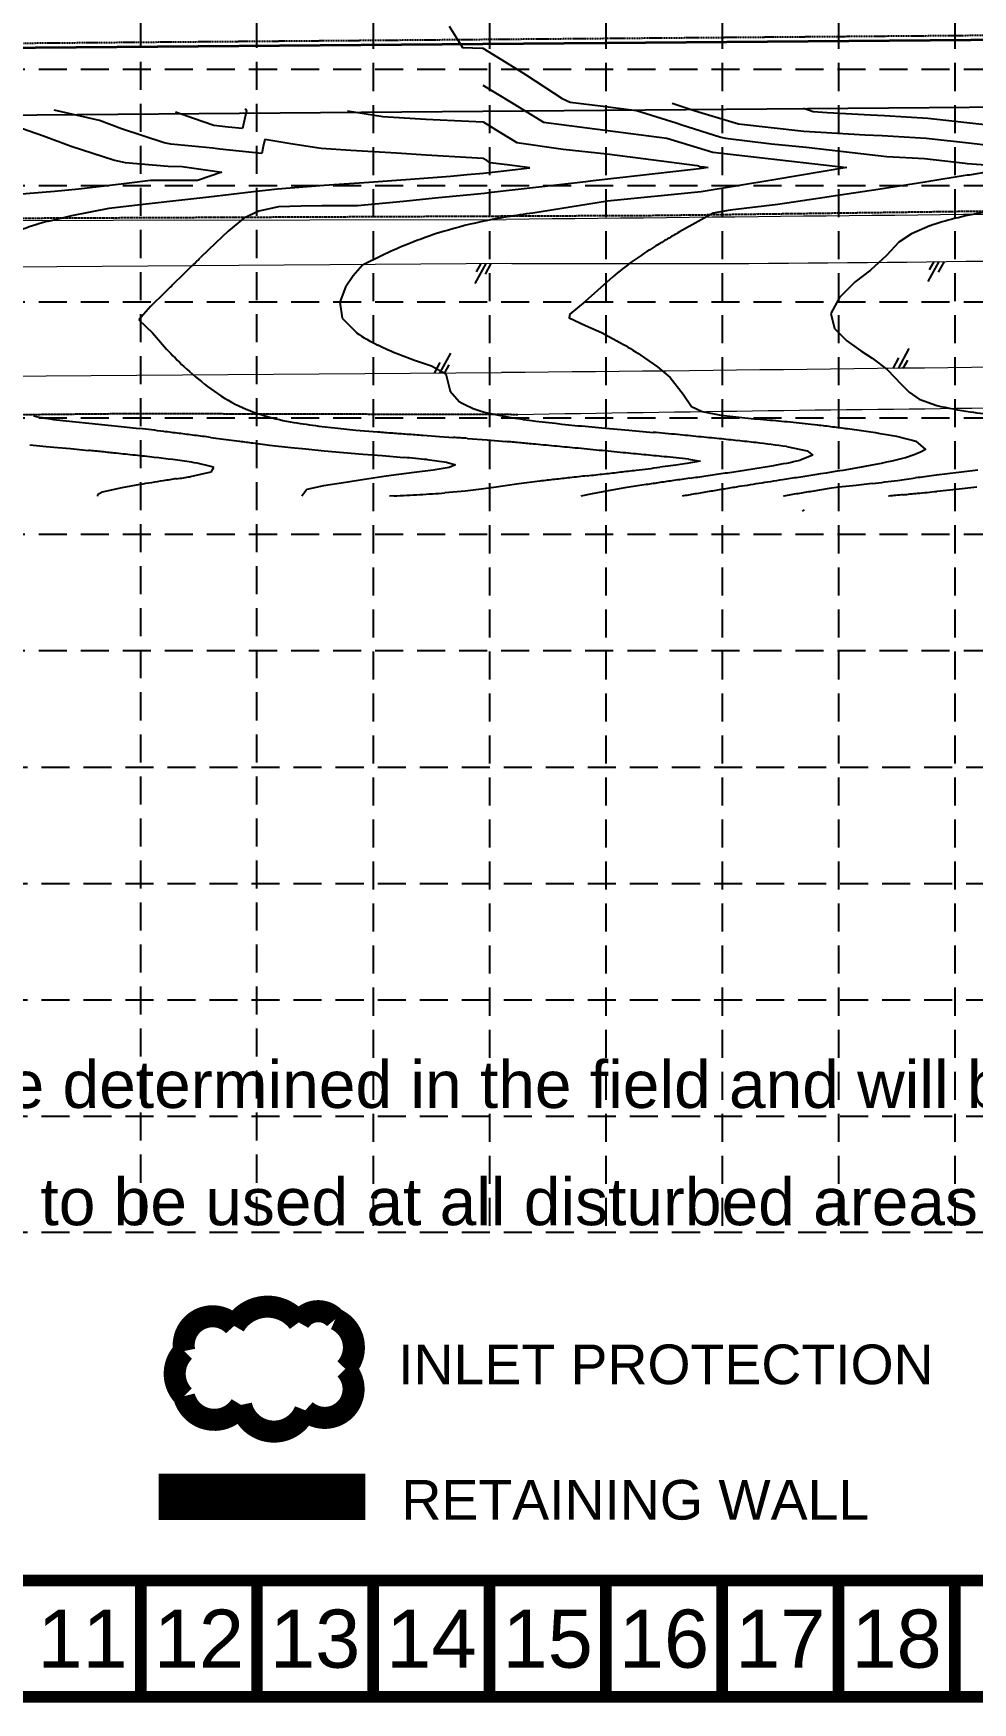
# Model space of a CAD drawing. Header units: inches. Extents: x 2387375 to 2389038, y 7083851 to 7084891.
# Drawn here: x 2387663.9 to 2387873.4, y 7083850.8 to 7084223.1 of the extents above; entities that cross this region are included whole.
import ezdxf
from ezdxf.enums import TextEntityAlignment as Align

# ---------------------------------------------------------------- set-up
doc = ezdxf.new("R2010")
doc.units = ezdxf.units.IN
doc.header["$MEASUREMENT"] = 0
for name, pattern in [('add_topo$0$DASHED2', [0.375, 0.25, -0.125]), ('add_topo$0$SM', [0.1875, 0.15, -0.0375]), ('HIDDEN', [0.375, 0.25, -0.125])]:
    doc.linetypes.add(name, pattern=pattern)
for name, color, linetype in [('add_topo$0$PAVED_ROAD', 7, 'Continuous'), ('add_topo$0$PAVED_SHOULDER', 1, 'add_topo$0$SM'), ('add_topo$0$ROW_DEDICATION', 1, 'Continuous'), ('BASE', 7, 'Continuous'), ('CRWR1$0$RW-GL-TRAC', 7, 'Continuous'), ('CSTR1$0$CST-PA-EXST', 252, 'Continuous'), ('GRID', 254, 'HIDDEN'), ('JCTR1$0$TP-CT-MAJR', 251, 'Continuous'), ('JCTR1$0$TP-CT-MINR', 253, 'Continuous'), ('LEGEND', 7, 'Continuous')]:
    doc.layers.add(name, color=color, linetype=linetype)
doc.layers.add('CRWR1$0$CRW-EX-ROW', color=22, linetype='Continuous', lineweight=35)
doc.styles.get("Standard").update_dxf_attribs({"font": 'ARIAL.TTF'})

msp = doc.modelspace()

# ---------------------------------------------------------------- linework, layer by layer
at = {"color": 7}
msp.add_line((2388079.85, 7084208.32), (2387616.44, 7084204.5), dxfattribs=at)
at = {"layer": 'add_topo$0$PAVED_ROAD', "color": 7, "linetype": 'Continuous'}
for p, q in [((2387764.78, 7084171.8), (2387762.33, 7084167.3)), ((2387763.67, 7084171.76), (2387762.64, 7084169.92)), ((2387765.95, 7084171.78), (2387764.66, 7084169.4)), ((2387865.82, 7084172.24), (2387863.37, 7084167.74)), ((2387864.71, 7084172.2), (2387863.68, 7084170.36)), ((2387866.99, 7084172.22), (2387865.69, 7084169.83)), ((2387754.52, 7084147.33), (2387756.97, 7084151.82)), ((2387856.79, 7084148.37), (2387859.24, 7084152.86)), ((2387753.35, 7084147.35), (2387754.64, 7084149.73)), ((2387755.63, 7084147.37), (2387756.66, 7084149.21)), ((2387855.62, 7084148.39), (2387856.92, 7084150.77)), ((2387857.9, 7084148.41), (2387858.93, 7084150.25))]:
    msp.add_line(p, q, dxfattribs=at)
at = {"layer": 'add_topo$0$PAVED_ROAD', "color": 7, "linetype": 'Continuous', "const_width": 0.05, "flags": 128}
for points in [[(2387770.57, 7084171.81, 0.006253), (2387911.57, 7084172.96, 0.003524), (2388016.87, 7084174.38), (2388066.95, 7084175.51), (2388090.64, 7084176.04, 0.006906), (2388210.25, 7084179.58, 0.002698), (2388338.28, 7084183.77, -0.009871), (2388444.34, 7084187.43, 0.010429), (2388543.87, 7084190.89, 0.003398), (2388740.55, 7084197.88), (2388810.59, 7084199.98), (2388918.74, 7084203.94), (2388975.39, 7084205.91)], [(2388975.39, 7084181.6), (2388947.46, 7084180.64), (2388814.88, 7084175.76), (2388712.24, 7084172.49), (2388619.14, 7084169.34), (2388556.6, 7084166.73), (2388438.75, 7084162.97), (2388335.06, 7084159.59), (2388221.06, 7084155.58, -0.002336), (2388066.95, 7084151.32, -0.000154), (2388056.81, 7084151.09, -0.006962), (2387935.93, 7084149.5, -0.001559), (2387768.32, 7084147.45)]]:
    msp.add_lwpolyline(points, format="xyb", dxfattribs=at)
for points in [[(2387770.57, 7084171.81), (2387597.99, 7084170.55), (2387481.01, 7084169.33), (2387453.49, 7084169.12)], [(2387453.49, 7084145.05), (2387525.92, 7084145.68), (2387676.81, 7084146.84), (2387768.32, 7084147.45)]]:
    msp.add_lwpolyline(points, dxfattribs=at)
at = {"layer": 'add_topo$0$PAVED_SHOULDER', "color": 7}
for p, q in [((2387803.14, 7084182.54), (2388048.84, 7084185.8)), ((2387620.22, 7084181.74), (2387803.14, 7084182.54)), ((2387685.59, 7084138.27), (2387621.11, 7084137.64)), ((2387771.95, 7084138.07), (2387685.59, 7084138.27))]:
    msp.add_line(p, q, dxfattribs=at)
at = {"layer": 'add_topo$0$PAVED_SHOULDER', "color": 7, "const_width": 0.05, "flags": 128}
msp.add_lwpolyline([(2388975.39, 7084173.7), (2388940.35, 7084172.63), (2388815.41, 7084167.45, 0.000108), (2388608.02, 7084160.13, -0.001832), (2388413.81, 7084153.13, 0.004369), (2388206.12, 7084146.1, -0.004017), (2388066.95, 7084141.74, -0.000831), (2388038.14, 7084141.11, 0.001991), (2387883.63, 7084139.56, 0.001614), (2387771.95, 7084138.07)], format="xyb", dxfattribs=at)
at = {"layer": 'add_topo$0$ROW_DEDICATION', "color": 7, "linetype": 'add_topo$0$DASHED2'}
for p, q in [((2388082.28, 7084224.34), (2387597.56, 7084220.35)), ((2388082.29, 7084223.34), (2387598.57, 7084219.35))]:
    msp.add_line(p, q, dxfattribs=at)
at = {"layer": 'BASE', "const_width": 2.59}
for points in [[(2387376.68, 7083852.09), (2389036.25, 7083852.09), (2389036.25, 7084889.32), (2387376.68, 7084889.32)], [(2387402.61, 7083878.02), (2389010.32, 7083878.02), (2389010.32, 7084863.39), (2387402.61, 7084863.39)]]:
    msp.add_lwpolyline(points, close=True, dxfattribs=at)
for points in [[(2387687.84, 7083852.09), (2387687.84, 7083878.02)], [(2387713.78, 7083852.09), (2387713.78, 7083878.02)], [(2387739.71, 7083852.09), (2387739.71, 7083878.02)], [(2387765.64, 7083852.09), (2387765.64, 7083878.02)], [(2387791.57, 7083852.09), (2387791.57, 7083878.02)], [(2387817.5, 7083852.09), (2387817.5, 7083878.02)], [(2387843.43, 7083852.09), (2387843.43, 7083878.02)], [(2387869.36, 7083852.09), (2387869.36, 7083878.02)]]:
    msp.add_lwpolyline(points, dxfattribs=at)
at = {"layer": 'CRWR1$0$CRW-EX-ROW', "color": 7}
msp.add_line((2388082.1, 7084223.34), (2387583.57, 7084219.23), dxfattribs=at)
at = {"layer": 'CRWR1$0$RW-GL-TRAC'}
msp.add_line((2388082.6, 7084208.34), (2387453.49, 7084203.16), dxfattribs=at)
at = {"layer": 'CSTR1$0$CST-PA-EXST', "lineweight": 0}
for points in [[(2387770.57, 7084171.81, 0.006253), (2387911.57, 7084172.96), (2387911.57, 7084172.96, 0.003524), (2388016.87, 7084174.38), (2388066.95, 7084175.51), (2388090.64, 7084176.04, 0.006906), (2388210.25, 7084179.58, 0.002698), (2388338.28, 7084183.77, -0.009871), (2388444.34, 7084187.43, 0.010429), (2388543.87, 7084190.89, 0.003398), (2388740.55, 7084197.88), (2388774.4, 7084198.9)], [(2388975.39, 7084181.6), (2388947.46, 7084180.64), (2388814.88, 7084175.76), (2388712.24, 7084172.49), (2388619.14, 7084169.34), (2388556.6, 7084166.73), (2388438.75, 7084162.97), (2388335.06, 7084159.59), (2388221.06, 7084155.58, -0.002336), (2388066.95, 7084151.32), (2388066.95, 7084151.32, -0.000154), (2388056.81, 7084151.09), (2388056.81, 7084151.09, -0.006962), (2387935.93, 7084149.5), (2387935.93, 7084149.5, -0.001559), (2387768.32, 7084147.45)], [(2388975.39, 7084173.7), (2388940.35, 7084172.63), (2388815.41, 7084167.45), (2388608.02, 7084160.13, -0.001832), (2388413.81, 7084153.13), (2388413.81, 7084153.13, 0.004369), (2388206.12, 7084146.1), (2388206.12, 7084146.1, -0.004017), (2388066.95, 7084141.74, -0.000831), (2388038.14, 7084141.11), (2388038.14, 7084141.11, 0.001991), (2387883.63, 7084139.56), (2387883.63, 7084139.56, 0.001614), (2387771.95, 7084138.07)]]:
    msp.add_lwpolyline(points, format="xyb", dxfattribs=at)
for points in [[(2387453.49, 7084179.47), (2387531.88, 7084180.43), (2387637.83, 7084181.41), (2387769.37, 7084181.6)], [(2387770.57, 7084171.81), (2387597.99, 7084170.55), (2387481.01, 7084169.33), (2387453.49, 7084169.12)], [(2387453.49, 7084145.05), (2387525.92, 7084145.68), (2387676.81, 7084146.84), (2387768.32, 7084147.45)], [(2387771.95, 7084138.07), (2387685.59, 7084138.27), (2387621.11, 7084137.64), (2387531, 7084136.03), (2387463.26, 7084136.2), (2387453.49, 7084136.12)]]:
    msp.add_lwpolyline(points, dxfattribs=at)
msp.add_arc((2389179.54, 6955951.33), 128238.03, 90.5571861, 90.6300666, dxfattribs=at)
at = {"layer": 'GRID', "color": 252, "linetype": 'HIDDEN', "ltscale": 25}
for p, q in [((2387687.76, 7084863.64), (2387687.76, 7083955.7)), ((2387713.69, 7084863.64), (2387713.69, 7083955.7)), ((2387739.71, 7084863.39), (2387739.71, 7083955.7)), ((2387765.64, 7084863.39), (2387765.64, 7083955.7)), ((2387791.57, 7084863.39), (2387791.57, 7083955.7)), ((2387817.5, 7084863.39), (2387817.5, 7083955.7)), ((2387843.43, 7084863.39), (2387843.43, 7083955.7)), ((2387869.36, 7084863.39), (2387869.36, 7083955.7)), ((2387402.61, 7084215.12), (2389010.32, 7084215.12)), ((2387402.61, 7084189.19), (2389010.32, 7084189.19)), ((2387402.61, 7084163.26), (2389010.32, 7084163.26)), ((2387402.61, 7084137.33), (2389010.32, 7084137.33)), ((2387402.61, 7084111.4), (2389010.32, 7084111.4)), ((2387402.61, 7084085.47), (2389010.32, 7084085.47)), ((2387403.19, 7084059.42), (2389010.9, 7084059.42)), ((2387403.19, 7084033.49), (2389010.9, 7084033.49)), ((2387403.19, 7084007.56), (2389010.9, 7084007.56)), ((2387403.19, 7083981.63), (2389010.9, 7083981.63)), ((2387403.19, 7083955.7), (2389010.9, 7083955.7))]:
    msp.add_line(p, q, dxfattribs=at)
at = {"layer": 'JCTR1$0$TP-CT-MAJR', "color": 35, "elevation": 615}
for points in [[(2387756.62, 7084224.72), (2387758.11, 7084222.36), (2387759.59, 7084219.99), (2387761.86, 7084219.89), (2387764.13, 7084219.79), (2387772.24, 7084214.83), (2387773.86, 7084213.8), (2387781.85, 7084208.62), (2387783.59, 7084207.81), (2387790.99, 7084206.87), (2387798.38, 7084205.92), (2387807.28, 7084203.16), (2387808.32, 7084202.83), (2387817.19, 7084199.96), (2387818.26, 7084199.74), (2387828.47, 7084198.45), (2387836.26, 7084197.71), (2387846.49, 7084196.52), (2387854.26, 7084195.67), (2387858.46, 7084195.43), (2387862.66, 7084195.18), (2387871.73, 7084194.15), (2387872.13, 7084194.11), (2387881.55, 7084193.4)], [(2387881.59, 7084193.03), (2387872.6, 7084191.52), (2387872.16, 7084191.47), (2387863.15, 7084189.98), (2387862.73, 7084189.91), (2387852.26, 7084188.31), (2387841.78, 7084186.74), (2387840.38, 7084186.53), (2387829.9, 7084184.94), (2387819.31, 7084183.66), (2387815.47, 7084183.03)]]:
    msp.add_lwpolyline(points, dxfattribs=at)
msp.add_lwpolyline([(2387815.47, 7084183.03), (2387812.15, 7084181.17), (2387807.96, 7084178.83, 0.003358), (2387805.33, 7084177.27, 0.00606), (2387802.71, 7084175.71, 0.015877), (2387797.47, 7084172.24, 0.018367), (2387793.13, 7084168.83), (2387789.7, 7084165.75), (2387786.98, 7084163.28), (2387783.54, 7084160.48), (2387783.37, 7084159.69), (2387787.05, 7084157.94), (2387790.56, 7084156.4), (2387794.83, 7084154.12, -0.015267), (2387799.23, 7084151.42), (2387803.1, 7084148.73), (2387805.89, 7084146.39), (2387808.81, 7084142.68), (2387810.64, 7084139.86), (2387813.01, 7084138.8), (2387817.21, 7084137.99, 0.010612), (2387819.9, 7084137.68, 0.003065), (2387822.58, 7084137.37, 0.003175), (2387825.37, 7084137.12, -0.000244), (2387828.16, 7084136.87, -0.000225), (2387830.73, 7084136.63, -0.001934), (2387833.31, 7084136.4, -0.002039), (2387836.02, 7084136.11, -0.00205), (2387838.74, 7084135.81, -0.002546), (2387842.1, 7084135.39, -0.002456), (2387845.46, 7084134.96, -0.009316), (2387853.73, 7084133.73, -0.031529), (2387860.72, 7084132.15), (2387862.82, 7084130.29, -0.062563), (2387857.7, 7084128.26, -0.016825), (2387848.13, 7084126.29, -0.004129), (2387838.18, 7084124.65, -0.00094), (2387834.56, 7084124.09, -0.000178), (2387830.94, 7084123.53, -0.00013), (2387828.3, 7084123.12), (2387828.3, 7084123.12, 0.000565), (2387825.66, 7084122.71, 0.000539), (2387823.14, 7084122.31, 0.000763), (2387820.62, 7084121.92, 0.000915), (2387817.6, 7084121.42, 0.00058), (2387814.59, 7084120.92, 0.000611), (2387811.41, 7084120.38, 0.000605), (2387808.56, 7084119.89, 0.000605)], format="xyb", dxfattribs=at)
at = {"layer": 'JCTR1$0$TP-CT-MINR', "color": 35}
for p, q in [((2387764.17, 7084211.6, 614), (2387770.91, 7084207.45, 614)), ((2387770.91, 7084207.45, 614), (2387777.65, 7084203.3, 614)), ((2387811.51, 7084205.79, 616), (2387806.37, 7084207.47, 616)), ((2387678.66, 7084203.67, 612), (2387668.52, 7084205.96, 612)), ((2387699.87, 7084204.05, 613), (2387695.61, 7084205.51, 613)), ((2387704.12, 7084202.58, 613), (2387699.87, 7084204.05, 613)), ((2387710.99, 7084203.88, 613), (2387710.55, 7084201.88, 613)), ((2387711.42, 7084205.88, 613), (2387710.99, 7084203.88, 613)), ((2387711.11, 7084206.33, 613), (2387711.27, 7084206.11, 613)), ((2387711.27, 7084206.11, 613), (2387711.42, 7084205.88, 613)), ((2387733.92, 7084205.81, 613), (2387741.87, 7084204.56, 613)), ((2387741.87, 7084204.56, 613), (2387746.67, 7084204.26, 613)), ((2387746.67, 7084204.26, 613), (2387751.46, 7084203.95, 613)), ((2387751.46, 7084203.95, 613), (2387757.83, 7084203.68, 613)), ((2387821.12, 7084202.88, 616), (2387811.51, 7084205.79, 616)), ((2387836.75, 7084206.01, 617), (2387835.67, 7084206.4, 617)), ((2387837.82, 7084205.61, 617), (2387836.75, 7084206.01, 617)), ((2387840.9, 7084205.39, 617), (2387837.82, 7084205.61, 617)), ((2387850.61, 7084204.88, 617), (2387840.9, 7084205.39, 617)), ((2387853.69, 7084204.71, 617), (2387850.61, 7084204.88, 617)), ((2387863.4, 7084204.14, 617), (2387853.69, 7084204.71, 617)), ((2387870.73, 7084203.31, 617), (2387863.4, 7084204.14, 617)), ((2387656.54, 7084203.6, 611), (2387666.16, 7084200.28, 611)), ((2387666.16, 7084200.28, 611), (2387672.36, 7084197.98, 611)), ((2387683.57, 7084201.86, 612), (2387678.66, 7084203.67, 612)), ((2387693.08, 7084198.7, 612), (2387683.57, 7084201.86, 612)), ((2387707.34, 7084202.23, 613), (2387704.12, 7084202.58, 613)), ((2387710.55, 7084201.88, 613), (2387707.34, 7084202.23, 613)), ((2387757.83, 7084203.68, 613), (2387764.2, 7084203.41, 613)), ((2387764.2, 7084203.41, 613), (2387767.96, 7084201.1, 613)), ((2387767.96, 7084201.1, 613), (2387771.71, 7084198.79, 613)), ((2387777.65, 7084203.3, 614), (2387791.4, 7084201.54, 614)), ((2387791.4, 7084201.54, 614), (2387805.15, 7084199.78, 614)), ((2387828.41, 7084202.06, 616), (2387821.12, 7084202.88, 616)), ((2387835.69, 7084201.24, 616), (2387828.41, 7084202.06, 616)), ((2387839.53, 7084200.98, 616), (2387835.69, 7084201.24, 616)), ((2387849.36, 7084200.45, 616), (2387839.53, 7084200.98, 616)), ((2387853.21, 7084200.25, 616), (2387849.36, 7084200.45, 616)), ((2387863.03, 7084199.66, 616), (2387853.21, 7084200.25, 616)), ((2387878.05, 7084202.47, 617), (2387870.73, 7084203.31, 617)), ((2387672.36, 7084197.98, 611), (2387682.03, 7084194.81, 611)), ((2387694.57, 7084198.39, 612), (2387693.08, 7084198.7, 612)), ((2387703.96, 7084197.51, 612), (2387694.57, 7084198.39, 612)), ((2387705.48, 7084197.32, 612), (2387703.96, 7084197.51, 612)), ((2387714.84, 7084196.32, 612), (2387705.48, 7084197.32, 612)), ((2387715.18, 7084197.87, 612), (2387714.84, 7084196.32, 612)), ((2387715.51, 7084199.42, 612), (2387715.18, 7084197.87, 612)), ((2387721.78, 7084198.44, 612), (2387715.51, 7084199.42, 612)), ((2387728.05, 7084197.45, 612), (2387721.78, 7084198.44, 612)), ((2387734.68, 7084196.97, 612), (2387728.05, 7084197.45, 612)), ((2387744.85, 7084196.39, 612), (2387734.68, 7084196.97, 612)), ((2387751.49, 7084195.97, 612), (2387744.85, 7084196.39, 612)), ((2387771.71, 7084198.79, 613), (2387782.05, 7084197.28, 613)), ((2387782.05, 7084197.28, 613), (2387791.82, 7084196.22, 613)), ((2387805.15, 7084199.78, 614), (2387810.28, 7084198.19, 614)), ((2387810.28, 7084198.19, 614), (2387815.41, 7084196.59, 614)), ((2387815.41, 7084196.59, 614), (2387830.35, 7084194.9, 614)), ((2387873.07, 7084198.58, 616), (2387863.03, 7084199.66, 616)), ((2387883.47, 7084197.34, 616), (2387873.07, 7084198.58, 616)), ((2387682.03, 7084194.81, 611), (2387684.39, 7084194.35, 611)), ((2387684.39, 7084194.35, 611), (2387693.97, 7084193.51, 611)), ((2387693.97, 7084193.51, 611), (2387697.05, 7084193.44, 611)), ((2387697.05, 7084193.44, 611), (2387705.91, 7084192.2, 611)), ((2387761.65, 7084195.33, 612), (2387751.49, 7084195.97, 612)), ((2387762.95, 7084195.28, 612), (2387761.65, 7084195.33, 612)), ((2387764.24, 7084195.22, 612), (2387762.95, 7084195.28, 612)), ((2387765.01, 7084194.75, 612), (2387764.24, 7084195.22, 612)), ((2387764.3, 7084191.97, 612), (2387769.45, 7084192.56, 612)), ((2387765.77, 7084194.28, 612), (2387765.01, 7084194.75, 612)), ((2387770.18, 7084193.72, 612), (2387765.77, 7084194.28, 612)), ((2387769.45, 7084192.56, 612), (2387774.59, 7084193.15, 612)), ((2387774.59, 7084193.15, 612), (2387770.18, 7084193.72, 612)), ((2387791.82, 7084196.22, 613), (2387802.19, 7084194.9, 613)), ((2387809.8, 7084192.64, 613), (2387799.26, 7084191.43, 613)), ((2387802.19, 7084194.9, 613), (2387811.92, 7084193.65, 613)), ((2387811.1, 7084192.77, 613), (2387809.8, 7084192.64, 613)), ((2387812.39, 7084192.9, 613), (2387811.1, 7084192.77, 613)), ((2387811.92, 7084193.65, 613), (2387812.24, 7084193.55, 613)), ((2387812.24, 7084193.55, 613), (2387812.55, 7084193.45, 613)), ((2387813.4, 7084193.07, 613), (2387812.39, 7084192.9, 613)), ((2387812.55, 7084193.45, 613), (2387813.48, 7084193.35, 613)), ((2387814.41, 7084193.24, 613), (2387813.4, 7084193.07, 613)), ((2387813.48, 7084193.35, 613), (2387814.41, 7084193.24, 613)), ((2387845.29, 7084193.21, 614), (2387829.04, 7084190.48, 614)), ((2387830.35, 7084194.9, 614), (2387845.29, 7084193.21, 614)), ((2387684.11, 7084189.58, 611), (2387674.07, 7084188.4, 611)), ((2387689.99, 7084190.3, 611), (2387684.11, 7084189.58, 611)), ((2387700.53, 7084190.3, 611), (2387689.99, 7084190.3, 611)), ((2387705.91, 7084192.2, 611), (2387700.53, 7084190.3, 611)), ((2387718.36, 7084188.43, 612), (2387728.72, 7084189.23, 612)), ((2387728.72, 7084189.23, 612), (2387737.66, 7084189.84, 612)), ((2387737.66, 7084189.84, 612), (2387748.02, 7084190.58, 612)), ((2387748.02, 7084190.58, 612), (2387756.95, 7084191.24, 612)), ((2387756.95, 7084191.24, 612), (2387760.63, 7084191.61, 612)), ((2387760.63, 7084191.61, 612), (2387764.3, 7084191.97, 612)), ((2387776.61, 7084188.81, 613), (2387766.07, 7084187.61, 613)), ((2387787.14, 7084190.04, 613), (2387776.61, 7084188.81, 613)), ((2387788.73, 7084190.22, 613), (2387787.14, 7084190.04, 613)), ((2387799.26, 7084191.43, 613), (2387788.73, 7084190.22, 613)), ((2387829.04, 7084190.48, 614), (2387812.79, 7084187.75, 614)), ((2387668.6, 7084187.87, 611), (2387658.58, 7084187, 611)), ((2387674.07, 7084188.4, 611), (2387668.6, 7084187.87, 611)), ((2387687.69, 7084184.92, 612), (2387697.67, 7084186.06, 612)), ((2387697.67, 7084186.06, 612), (2387703.03, 7084186.68, 612)), ((2387703.03, 7084186.68, 612), (2387713, 7084187.87, 612)), ((2387713, 7084187.87, 612), (2387718.36, 7084188.43, 612)), ((2387746.43, 7084185.65, 613), (2387736.19, 7084184.62, 613)), ((2387754.24, 7084186.41, 613), (2387746.43, 7084185.65, 613)), ((2387764.48, 7084187.44, 613), (2387754.24, 7084186.41, 613)), ((2387766.07, 7084187.61, 613), (2387764.48, 7084187.44, 613)), ((2387791.94, 7084185.7, 614), (2387775.31, 7084183.03, 614)), ((2387812.79, 7084187.75, 614), (2387791.94, 7084185.7, 614)), ((2387667.35, 7084181.23, 612), (2387672.52, 7084182.5, 612)), ((2387672.52, 7084182.5, 612), (2387680.81, 7084184.1, 612)), ((2387680.81, 7084184.1, 612), (2387687.69, 7084184.92, 612)), ((2387710.87, 7084181.88, 613), (2387707.33, 7084179.04, 613)), ((2387714.2, 7084183.47, 613), (2387710.87, 7084181.88, 613)), ((2387718.58, 7084184.4, 613), (2387714.2, 7084183.47, 613)), ((2387723.63, 7084184.56, 613), (2387718.58, 7084184.4, 613)), ((2387728.23, 7084184.66, 613), (2387723.63, 7084184.56, 613)), ((2387736.19, 7084184.62, 613), (2387728.23, 7084184.66, 613)), ((2387707.33, 7084179.04, 613), (2387704.57, 7084176.4, 613)), ((2387859.74, 7084178.38, 616), (2387856.92, 7084176.55, 616)), ((2387863.85, 7084180.17, 616), (2387859.74, 7084178.38, 616)), ((2387704.57, 7084176.4, 613), (2387701.13, 7084173.04, 613)), ((2387856.92, 7084176.55, 616), (2387854.16, 7084173.58, 616)), ((2387699.13, 7084171.1, 613), (2387697.14, 7084169.16, 613)), ((2387699.13, 7084171.1, 613), (2387699.13, 7084171.1, 613)), ((2387737.29, 7084171.4, 614), (2387735.24, 7084169.06, 614)), ((2387741.69, 7084173.59, 614), (2387737.29, 7084171.4, 614)), ((2387850.59, 7084170.34, 616), (2387847.18, 7084167.67, 616)), ((2387854.16, 7084173.58, 616), (2387850.59, 7084170.34, 616)), ((2387697.14, 7084169.16, 613), (2387695.16, 7084167.24, 613)), ((2387733.51, 7084166.48, 614), (2387732.24, 7084163.15, 614)), ((2387735.24, 7084169.06, 614), (2387733.51, 7084166.48, 614)), ((2387847.18, 7084167.67, 616), (2387843.65, 7084164.24, 616)), ((2387693.19, 7084165.32, 613), (2387690.01, 7084162.19, 613)), ((2387732.24, 7084163.15, 614), (2387732.77, 7084159.62, 614)), ((2387843.65, 7084164.24, 616), (2387841.73, 7084160.63, 616)), ((2387690.01, 7084162.19, 613), (2387687.41, 7084159.21, 613)), ((2387687.41, 7084159.21, 613), (2387690.45, 7084156.34, 613)), ((2387732.77, 7084159.62, 614), (2387735.96, 7084156.37, 614)), ((2387841.73, 7084160.63, 616), (2387842.58, 7084157.33, 616)), ((2387690.45, 7084156.34, 613), (2387693.63, 7084152.67, 613)), ((2387842.58, 7084157.33, 616), (2387845.3, 7084154.52, 616)), ((2387845.3, 7084154.52, 616), (2387848.46, 7084152.3, 616)), ((2387848.46, 7084152.3, 616), (2387850.92, 7084150.7, 616)), ((2387745.43, 7084151.55, 614), (2387748.89, 7084150.23, 614)), ((2387748.89, 7084150.23, 614), (2387752.72, 7084148.97, 614)), ((2387752.72, 7084148.97, 614), (2387755.85, 7084147.16, 614)), ((2387850.92, 7084150.7, 616), (2387854.27, 7084148.12, 616)), ((2387854.27, 7084148.12, 616), (2387857.46, 7084144.79, 616)), ((2387755.85, 7084147.16, 614), (2387756.88, 7084143.33, 614)), ((2387857.46, 7084144.79, 616), (2387859.22, 7084143.07, 616)), ((2387756.88, 7084143.33, 614), (2387758.89, 7084141.01, 614)), ((2387859.22, 7084143.07, 616), (2387861.4, 7084141.55, 616)), ((2387861.4, 7084141.55, 616), (2387865.38, 7084140.14, 616)), ((2387669.04, 7084136.94, 612), (2387673.35, 7084136.47, 612)), ((2387673.35, 7084136.47, 612), (2387676.31, 7084136.18, 612)), ((2387676.31, 7084136.18, 612), (2387680.61, 7084135.75, 612)), ((2387680.61, 7084135.75, 612), (2387683.51, 7084135.44, 612)), ((2387683.51, 7084135.44, 612), (2387687.53, 7084134.99, 612)), ((2387699.81, 7084133.46, 612), (2387699.81, 7084133.46, 612)), ((2387703.37, 7084133, 612), (2387706.92, 7084132.54, 612)), ((2387727.54, 7084135.54, 613), (2387731.83, 7084135.04, 613)), ((2387731.83, 7084135.04, 613), (2387735.79, 7084134.65, 613)), ((2387735.79, 7084134.65, 613), (2387740.67, 7084134.24, 613)), ((2387750.85, 7084133.48, 613), (2387754.45, 7084133.22, 613)), ((2387754.45, 7084133.22, 613), (2387757.58, 7084132.99, 613)), ((2387790.69, 7084135.15, 614), (2387796.72, 7084134.61, 614)), ((2387796.72, 7084134.61, 614), (2387802.13, 7084134.12, 614)), ((2387663.1, 7084131.32, 611), (2387666.78, 7084130.98, 611)), ((2387666.78, 7084130.98, 611), (2387669.35, 7084130.76, 611)), ((2387669.35, 7084130.76, 611), (2387672.15, 7084130.5, 611)), ((2387672.15, 7084130.5, 611), (2387676.18, 7084130.1, 611)), ((2387706.92, 7084132.54, 612), (2387709.88, 7084132.15, 612)), ((2387712.84, 7084131.77, 612), (2387716.58, 7084131.3, 612)), ((2387716.58, 7084131.3, 612), (2387721.34, 7084130.77, 612)), ((2387721.34, 7084130.77, 612), (2387724.65, 7084130.44, 612)), ((2387724.65, 7084130.44, 612), (2387728.72, 7084130.04, 612)), ((2387728.72, 7084130.04, 612), (2387733.07, 7084129.64, 612)), ((2387733.07, 7084129.64, 612), (2387737.34, 7084129.28, 612)), ((2387737.34, 7084129.28, 612), (2387741.72, 7084128.93, 612)), ((2387760.71, 7084132.77, 613), (2387765.11, 7084132.44, 613)), ((2387765.11, 7084132.44, 613), (2387769.24, 7084132.09, 613)), ((2387780.02, 7084131.07, 613), (2387780.02, 7084131.07, 613)), ((2387784.73, 7084130.62, 613), (2387784.73, 7084130.62, 613)), ((2387790.08, 7084130.11, 613), (2387790.08, 7084130.11, 613)), ((2387795.44, 7084129.59, 613), (2387795.44, 7084129.59, 613)), ((2387831.85, 7084130.94, 614), (2387836.47, 7084130.01, 614)), ((2387836.47, 7084130.01, 614), (2387837.71, 7084129.01, 614)), ((2387704.11, 7084126.29, 611), (2387703.47, 7084125.22, 611)), ((2387741.72, 7084128.93, 612), (2387746.5, 7084128.53, 612)), ((2387753.03, 7084125.72, 612), (2387748.85, 7084125.2, 612)), ((2387751.69, 7084128.05, 612), (2387756.06, 7084127.5, 612)), ((2387756.65, 7084126.3, 612), (2387753.03, 7084125.72, 612)), ((2387756.06, 7084127.5, 612), (2387758.04, 7084126.91, 612)), ((2387758.04, 7084126.91, 612), (2387756.65, 7084126.3, 612)), ((2387807.19, 7084126.82, 613), (2387803.61, 7084126.34, 613)), ((2387809.6, 7084127.16, 613), (2387807.19, 7084126.82, 613)), ((2387812.6, 7084127.73, 613), (2387809.6, 7084127.16, 613)), ((2387809.97, 7084128.15, 613), (2387812.6, 7084127.73, 613)), ((2387837.71, 7084129.01, 614), (2387834.87, 7084127.91, 614)), ((2387687.62, 7084122.46, 611), (2387683.62, 7084121.72, 611)), ((2387703.47, 7084125.22, 611), (2387698.85, 7084124.24, 611)), ((2387728.59, 7084122.18, 612), (2387724.9, 7084121.38, 612)), ((2387733.05, 7084122.87, 612), (2387728.59, 7084122.18, 612)), ((2387736.37, 7084123.38, 612), (2387733.05, 7084122.87, 612)), ((2387739.68, 7084123.89, 612), (2387736.37, 7084123.38, 612)), ((2387742.57, 7084124.34, 612), (2387739.68, 7084123.89, 612)), ((2387745.43, 7084124.75, 612), (2387742.57, 7084124.34, 612)), ((2387748.85, 7084125.2, 612), (2387745.43, 7084124.75, 612)), ((2387766.58, 7084121.85, 613), (2387763.76, 7084121.45, 613)), ((2387769.11, 7084122.23, 613), (2387766.58, 7084121.85, 613)), ((2387772.19, 7084122.65, 613), (2387769.11, 7084122.23, 613)), ((2387776.82, 7084123.23, 613), (2387772.19, 7084122.65, 613)), ((2387787.4, 7084124.44, 613), (2387787.4, 7084124.44, 613)), ((2387800.56, 7084122.47, 614), (2387795.83, 7084121.74, 614)), ((2387843.55, 7084121.88, 616), (2387841.4, 7084121.58, 616)), ((2387847.4, 7084122.28, 616), (2387843.55, 7084121.88, 616)), ((2387850.97, 7084122.7, 616), (2387847.4, 7084122.28, 616)), ((2387874.3, 7084121.88, 617), (2387869.69, 7084121.41, 617)), ((2387678.24, 7084120.16, 611), (2387678.21, 7084119.89, 611)), ((2387679.27, 7084120.8, 611), (2387678.24, 7084120.16, 611)), ((2387683.62, 7084121.72, 611), (2387679.27, 7084120.8, 611)), ((2387724.9, 7084121.38, 612), (2387723.76, 7084119.89, 612)), ((2387744.25, 7084119.94, 613), (2387743.35, 7084119.89, 613)), ((2387760.22, 7084121.03, 613), (2387755.68, 7084120.62, 613)), ((2387763.76, 7084121.45, 613), (2387760.22, 7084121.03, 613)), ((2387788.55, 7084120.43, 614), (2387785.96, 7084119.89, 614)), ((2387792.05, 7084121.1, 614), (2387788.55, 7084120.43, 614)), ((2387795.83, 7084121.74, 614), (2387792.05, 7084121.1, 614)), ((2387841.4, 7084121.58, 616), (2387837.52, 7084120.96, 616)), ((2387854.66, 7084119.9, 617), (2387854.6, 7084119.89, 617)), ((2387869.69, 7084121.41, 617), (2387865.38, 7084120.97, 617)), ((2387865.38, 7084120.97, 617), (2387865.38, 7084120.97, 617)), ((2387835.78, 7084116.83, 617), (2387835.35, 7084116.54, 617))]:
    msp.add_line(p, q, dxfattribs=at)
for centre, radius, start, end in [((2387796.92, 7084017.32, 614), 167.12, 97.43, 101.4626), ((2387883.51, 7084124.98, 616), 58.59, 104.065, 109.6049), ((2387892.14, 7084090.12, 616), 94.5, 99.8691, 104.0034), ((2387676.08, 7084143.31, 612), 38.91, 102.9595, 111.8729), ((2387784.52, 7084084.46, 614), 98.88, 107.9411, 112.487), ((2387785.88, 7084078.47, 614), 104.99, 102.1871, 107.6388), ((2387789.71, 7084072.44, 614), 111.97, 112.5911, 115.3975), ((2384210.92, 7087769.19, 613), 5011.37, 314.11162, 314.14347), ((2388373.1, 7083469.68, 613), 972.72, 134.18257, 134.34461), ((2387754.96, 7084183.65, 614), 33.25, 235.1515, 244.6066), ((2387747.62, 7084202.82, 613), 73.69, 222.8883, 227.1117), ((2387770.06, 7084214.26, 614), 67.37, 244.1683, 248.5603), ((2387741.08, 7084194.96, 613), 63.48, 226.6072, 232.8223), ((2387730.07, 7084180.36, 613), 45.2, 232.765, 242.1015), ((2387727.43, 7084177.77, 613), 41.68, 243.6322, 253.451), ((2387769.99, 7084159.36, 614), 21.45, 238.8391, 253.677), ((2387677.56, 7084205.03, 612), 68.62, 258.53, 262.8716), ((2387732.05, 7084194.81, 613), 59.33, 253.8652, 260.2495), ((2387784.65, 7084221.77, 614), 85.52, 256.0005, 262.2051), ((2387814.07, 7084441.44, 614), 307.16, 262.3261, 264.5063), ((2387887.53, 7084234.99, 616), 97.4, 256.8569, 261.2975), ((2387922.41, 7084482.39, 616), 347.24, 261.7838, 263.7649), ((2387614.1, 7083518.33, 612), 621.02, 82.95609, 83.20888), ((2387569.57, 7083128.57, 612), 1013.31, 83.00502, 83.15995), ((2387565.73, 7083131.78, 612), 1010.59, 82.57114, 82.76663), ((2387367.33, 7081502.91, 612), 2651.48, 82.79651, 82.87099), ((2387361.36, 7081500.11, 612), 2655.01, 82.59868, 82.67614), ((2387733.52, 7084208.12, 613), 72.71, 260.8835, 263.088), ((2387755.42, 7084338.4, 613), 204.77, 261.3915, 262.1746), ((2387800.67, 7084902.09, 613), 770.19, 265.53184, 265.7773), ((2387944.28, 7086857.3, 613), 2730.67, 265.79315, 265.86237), ((2387953.6, 7086860.92, 613), 2734.96, 265.67303, 265.74866), ((2387618.12, 7082126.48, 613), 2011.35, 85.93474, 86.02412), ((2387830.2, 7084610.22, 614), 476.71, 264.5189, 265.2465), ((2387683.06, 7082791.93, 614), 1347.46, 84.69986, 84.93042), ((2387678, 7082788.79, 614), 1351.06, 84.29836, 84.49821), ((2387741.03, 7083368.24, 614), 768.23, 84.33235, 84.683), ((2387555.48, 7082915.46, 611), 1220.62, 84.17992, 84.32522), ((2387553.82, 7082907.41, 611), 1228.8, 83.99628, 84.14067), ((2387552.43, 7082912.25, 611), 1224.13, 83.70836, 83.90798), ((2387887.61, 7085504.85, 612), 1384.16, 262.62271, 262.74624), ((2387710.09, 7083495.98, 613), 638.85, 84.41383, 84.68771), ((2387451.22, 7080629.35, 613), 3517.14, 84.71274, 84.76247), ((2387442.85, 7080634.27, 613), 3513.02, 84.4924, 84.56941), ((2386759.65, 7073426.3, 613), 10753.29, 84.529842, 84.555053), ((2386767.41, 7073430.37, 613), 10748.51, 84.540292, 84.568939), ((2387004.88, 7076008.64, 613), 8159.34, 84.439889, 84.477703), ((2386999.84, 7076026.38, 613), 8142.18, 84.360157, 84.392471), ((2387734.15, 7083367.61, 614), 769.57, 83.52324, 83.82736), ((2387783.76, 7083770.07, 614), 364.11, 83.4934, 84.1361), ((2387799.49, 7083909.24, 614), 224.05, 81.695, 83.4565), ((2387651.11, 7083781.45, 611), 349.37, 83.4721, 84.1732), ((2387667.26, 7083919.83, 611), 210.05, 81.2636, 83.5561), ((2387693.67, 7084092.58, 611), 35.3, 72.7926, 81.0492), ((2387702.21, 7083634.49, 612), 496.02, 84.5753, 84.8769), ((2387737.15, 7083985.17, 612), 143.61, 84.187, 85.2247), ((2387688.22, 7085061.01, 613), 941.77, 276.49811, 276.71492), ((2387685.7, 7085066.03, 613), 947.05, 276.83078, 276.99167), ((2387619.57, 7082231.1, 613), 1906.6, 84.43152, 84.56949), ((2387747.16, 7084579.32, 613), 456.48, 276.771, 277.1035), ((2387608.75, 7082234.25, 613), 1904.55, 84.01685, 84.09821), ((2387801.6, 7084058.05, 613), 70.6, 83.1882, 85.3906), ((2387695.07, 7084962.24, 614), 846.18, 278.33382, 278.59601), ((2387690.76, 7084962.2, 614), 846.79, 278.88474, 279.13959), ((2387799.37, 7084301.93, 614), 177.67, 278.3795, 279.5973), ((2387812.29, 7084226.87, 614), 101.5, 279.4681, 282.8518), ((2387945.22, 7083503.25, 616), 626.44, 96.47733, 97.38673), ((2387725.45, 7083900.19, 611), 225.47, 98.9831, 99.6578), ((2387778.1, 7083597.75, 611), 532.44, 99.2132, 99.4978), ((2387775.11, 7083596.86, 611), 532.85, 98.5543, 98.8806), ((2387683.35, 7084215.34, 611), 92.41, 277.7766, 279.6583), ((2387861.13, 7083409.45, 613), 718.75, 96.46609, 96.73652), ((2388209.5, 7080439.58, 613), 3708.97, 96.59465, 96.6469), ((2388197.35, 7080436.48, 613), 3710.67, 96.34295, 96.40277), ((2387319.24, 7088237.91, 613), 4140.02, 276.49299, 276.54662), ((2387318.49, 7088233.89, 613), 4136.12, 276.56332, 276.61282), ((2387915.38, 7083352.3, 614), 778.68, 98.2521, 98.47968), ((2388587.49, 7078901.93, 614), 5279.51, 98.50479, 98.53848), ((2388564.3, 7078905.63, 614), 5272.46, 98.22208, 98.2615), ((2387338.85, 7087329.57, 614), 3240.15, 278.36596, 278.43013), ((2387340.8, 7087324.67, 614), 3235.02, 278.40881, 278.47757), ((2387798.68, 7084543.52, 616), 424.06, 277.0829, 277.4671), ((2387644.42, 7085768.45, 616), 1658.66, 277.25169, 277.34955), ((2387638.75, 7085768.61, 616), 1659.55, 277.54286, 277.68358), ((2387970.47, 7083302.42, 616), 828.85, 97.33301, 97.61468), ((2387679.57, 7085403.08, 613), 1284.77, 272.88581, 273.01575), ((2387722.42, 7084594.96, 613), 475.51, 272.983, 273.3329), ((2387720.98, 7084596.29, 613), 476.93, 273.496, 273.8343), ((2387740.2, 7084328.73, 613), 208.69, 273.4816, 274.2548), ((2388039.77, 7082905.22, 616), 1232.46, 99.74082, 99.74517), ((2388038.24, 7082907.01, 616), 1230.44, 99.53677, 99.68459), ((2387945.75, 7083457.69, 616), 672.04, 99.26746, 99.53881), ((2387968.94, 7082993.3, 617), 1132.38, 95.62923, 95.79195), ((2387292.08, 7089794.21, 617), 5702.13, 275.69444, 275.72675), ((2387297.43, 7089804.93, 617), 5712.27, 275.66256, 275.7061)]:
    msp.add_arc(centre, radius, start, end, dxfattribs=at)
at = {"layer": 'LEGEND', "color": 170, "ltscale": 100, "const_width": 4.92}
msp.add_lwpolyline([(2387708.69, 7083934.82, 0.520567), (2387708.69, 7083934.82, 0.765195), (2387697.56, 7083929.22, 0.417879), (2387697.5, 7083919.14, 0.6649), (2387710.21, 7083917.2, 0.744833), (2387724.54, 7083916, 0.975642), (2387733.47, 7083925.23, 0.520567), (2387731.25, 7083936.34, 0.520567), (2387723.09, 7083935.6, 0.540264), (2387708.69, 7083934.82)], format="xyb", close=True, dxfattribs=at)
at = {"layer": 'LEGEND', "color": 4, "const_width": 10.27}
msp.add_lwpolyline([(2387691.82, 7083896.69), (2387737.96, 7083896.69)], dxfattribs=at)

# ---------------------------------------------------------------- texts
at = {"layer": 'BASE', "color": 7}
for s, height, p in [('Location of concrete washout will be determined in the field and will be reflected on this Site Map.', 10.5161, (2387430.35, 7083983.43)), ('Stabilization practices are expected to be used at all disturbed areas; Altura lots are the disturbed area.', 10.51609, (2387430.33, 7083957.28))]:
    msp.add_text(s, height=height, dxfattribs=at).set_placement(p)
at = {"layer": 'BASE'}
for s, p in [('11', (2387674.88, 7083865.06)), ('12', (2387700.81, 7083865.06)), ('13', (2387726.74, 7083865.06)), ('14', (2387752.67, 7083865.06)), ('15', (2387778.6, 7083865.06)), ('16', (2387804.53, 7083865.06)), ('17', (2387830.46, 7083865.06)), ('18', (2387856.39, 7083865.06))]:
    msp.add_text(s, height=12.965, dxfattribs=at).set_placement(p, align=Align.MIDDLE_CENTER)
at = {"layer": 'LEGEND'}
for s, p in [('INLET PROTECTION', (2387745.25, 7083921.82)), ('RETAINING WALL', (2387745.98, 7083891.61))]:
    msp.add_text(s, height=8.8422, dxfattribs=at).set_placement(p)

doc.saveas('drawing.dxf')
